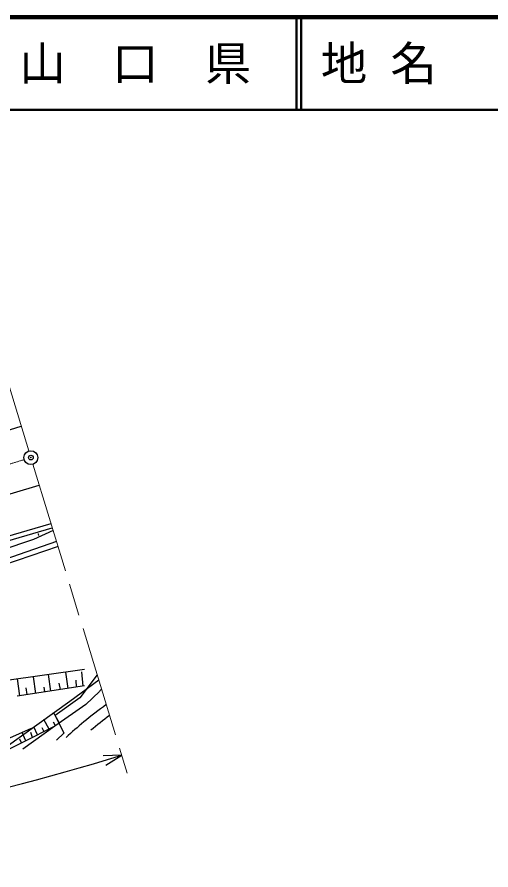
# Model space of a CAD drawing. Units: millimetres, scale not verified. Extents: x 40000 to 680000, y 20000 to 380000.
# Drawn here: x 337630 to 388715, y 288071 to 380000 of the extents above; entities that cross this region are included whole.
import ezdxf
from ezdxf.enums import TextEntityAlignment as Align

# ---------------------------------------------------------------- set-up
doc = ezdxf.new("R2010")
doc.units = ezdxf.units.MM
doc.header["$LTSCALE"] = 1000
doc.header["$PDMODE"] = 32
doc.header["$PDSIZE"] = 500
doc.linetypes.add('CHAIN', pattern=[18.5, 12, -1.5, 3.5, -1.5])
for name, color, linetype, lineweight in [('M-BGD', 7, 'Continuous', 25), ('M-BMK', 2, 'CHAIN', 13), ('M-BMK-SRVR', 3, 'Continuous', 25), ('M-TTL', 2, 'Continuous', 140), ('M-TTL-LINE', 7, 'Continuous', 50)]:
    doc.layers.add(name, color=color, linetype=linetype, lineweight=lineweight)
doc.layers.add('M-TTL-TXT', color=7, linetype='Continuous')
doc.styles.add('ＭＳ ゴシック', font='')
doc.styles.get('ＭＳ ゴシック').set_extended_font_data('MS Gothic')

msp = doc.modelspace()

# ---------------------------------------------------------------- linework, layer by layer
at = {"layer": 'M-BGD'}
for p, q in [((333526, 323168), (341293, 325415)), ((339854, 324284), (339934, 324307)), ((339894, 324295), (339940, 324135)), ((339640, 307102), (339392, 308899)), ((341270, 307349), (341025, 309124)), ((343136, 307631), (342894, 309382)), ((344771, 307878), (344601, 309437)), ((337921, 306842), (337670, 308662)), ((342298, 307504), (342181, 308185)), ((344030, 307766), (343989, 308532)), ((344910, 307899), (337630, 306798)), ((338734, 306965), (338613, 307685)), ((340621, 307251), (340548, 307784)), ((342201, 303907), (341576, 305030)), ((341689, 303551), (338268, 301072)), ((339826, 302618), (339428, 303495)), ((340540, 302975), (340342, 303384)), ((341082, 303247), (340532, 304284)), ((341790, 303621), (341561, 304007)), ((338584, 301996), (338194, 302878)), ((339298, 302354), (339098, 302868)), ((338107, 301758), (337928, 302156)), ((348914, 300433), (346915, 300364)), ((347217, 299373), (348914, 300433))]:
    msp.add_line(p, q, dxfattribs=at)
for points in [[(223520, 322062), (242738, 323245), (258834, 324081), (280664, 325556), (294733, 326838), (300676, 327566), (306309, 328426), (311283, 329289), (319479, 330957), (330681, 333614), (338086, 335890)], [(182685, 313010), (201872, 314228), (215359, 315064), (223895, 315531), (243069, 316678), (259234, 317385), (281161, 318993), (295434, 320290), (301590, 320920), (307376, 321894), (312521, 322837), (317642, 323738), (320922, 324406), (332413, 327298), (340025, 329542)], [(247140, 312148), (259462, 312812), (281559, 314185), (295960, 315512), (302277, 316308), (308133, 317237), (313409, 318113), (318597, 319253), (327625, 321139), (333658, 322686), (341432, 324935)], [(341517, 324656), (339416, 323675), (332434, 321358), (313254, 316573), (303211, 314813), (292918, 313349), (285408, 312566), (278881, 312030), (269698, 310634), (257818, 309315), (252849, 308665)], [(341873, 323488), (333781, 320677), (324357, 317949), (313526, 315405), (303487, 313578), (293050, 312146), (285508, 311318), (279152, 310788), (269777, 309967), (257879, 308803), (252916, 308154)], [(342046, 322922), (333202, 319904), (322353, 316882), (313623, 314917), (303447, 313072), (293113, 311616), (285581, 310778), (278833, 310180), (269854, 309448), (257961, 308128), (252919, 307469)], [(344911, 309660), (336261, 308468), (328377, 307378), (318778, 306322), (313822, 306435)], [(346269, 309093), (344404, 306605), (341741, 304733), (342666, 302812), (341881, 302062)], [(334766, 300162), (343324, 306279), (346436, 308547)], [(346502, 307306), (345051, 305893), (341689, 303551), (334830, 300116), (330563, 298237), (324424, 296646), (318267, 295550), (306115, 294067)], [(339168, 303309), (329017, 298818), (322869, 297273), (312799, 296511), (306252, 295963)]]:
    msp.add_lwpolyline(points, dxfattribs=at)
for centre, radius, start, end in [((349540, 304807), 3933, 135.47392, 140.55424), ((377592, 263930), 51785, 125.8732, 129.26551), ((384151, 256213), 60738, 126.99362, 129.42955), ((406631, 231595), 95220, 130.47934, 132.00363), ((266104, 571613), 283542, 266.45052, 286.98102)]:
    msp.add_arc(centre, radius, start, end, dxfattribs=at)
at = {"layer": 'M-BMK'}
for p, q in [((338900, 333230), (329005, 365633)), ((339338, 331795), (349499, 298520))]:
    msp.add_line(p, q, dxfattribs=at)
msp.add_arc((266104, 571613), 250000, 276.93725, 286.80938, dxfattribs=at)
at = {"layer": 'M-BMK-SRVR'}
msp.add_circle((339119, 332513), 750, dxfattribs=at)
msp.add_point((339119, 332513), dxfattribs=at)
at = {"layer": 'M-TTL'}
msp.add_line((680000, 380000), (40000, 380000), dxfattribs=at)
at = {"layer": 'M-TTL-LINE'}
for p, q in [((367750, 380000), (367750, 370000)), ((368250, 380000), (368250, 370000)), ((40000, 370000), (680000, 370000))]:
    msp.add_line(p, q, dxfattribs=at)

# ---------------------------------------------------------------- texts
at = {"layer": 'M-TTL-TXT', "style": 'ＭＳ ゴシック'}
msp.add_text('山\u3000口\u3000県', height=3666, dxfattribs=at).set_placement((350375, 375000), align=Align.MIDDLE_CENTER)
msp.add_text('地 名', height=3666, dxfattribs=at).set_placement((370380, 375000), align=Align.MIDDLE_LEFT)

doc.saveas('drawing.dxf')
